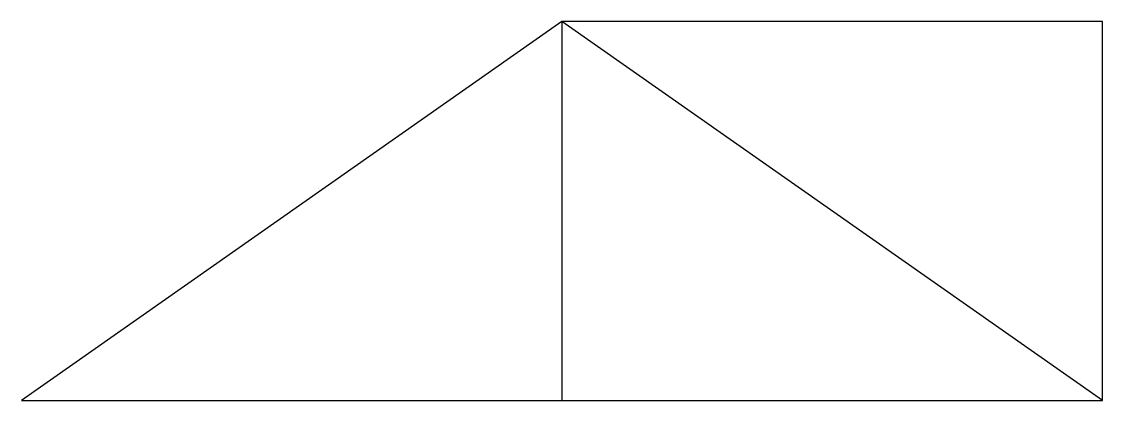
# Model space of a CAD drawing. Header units: millimetres. Extents: x -100 to 100, y 0 to 70.
import ezdxf

# ---------------------------------------------------------------- set-up
doc = ezdxf.new("R2010")
doc.units = ezdxf.units.MM

msp = doc.modelspace()

# ---------------------------------------------------------------- linework, layer by layer
for p, q in [((0, 70), (-100, 0)), ((100, 70), (0, 70)), ((0, 70), (0, 0)), ((100, 70), (0, 70)), ((0, 70), (0, 0)), ((100, 70), (0, 70)), ((0, 70), (0, 0)), ((100, 0), (0, 70)), ((100, 0), (100, 70)), ((100, 0), (100, 70)), ((100, 0), (100, 70)), ((-100, 0), (0, 0)), ((0, 0), (100, 0)), ((0, 0), (100, 0)), ((0, 0), (100, 0)), ((0, 0), (0, 0)), ((0, 0), (100, 0))]:
    msp.add_line(p, q)

doc.saveas('drawing.dxf')
